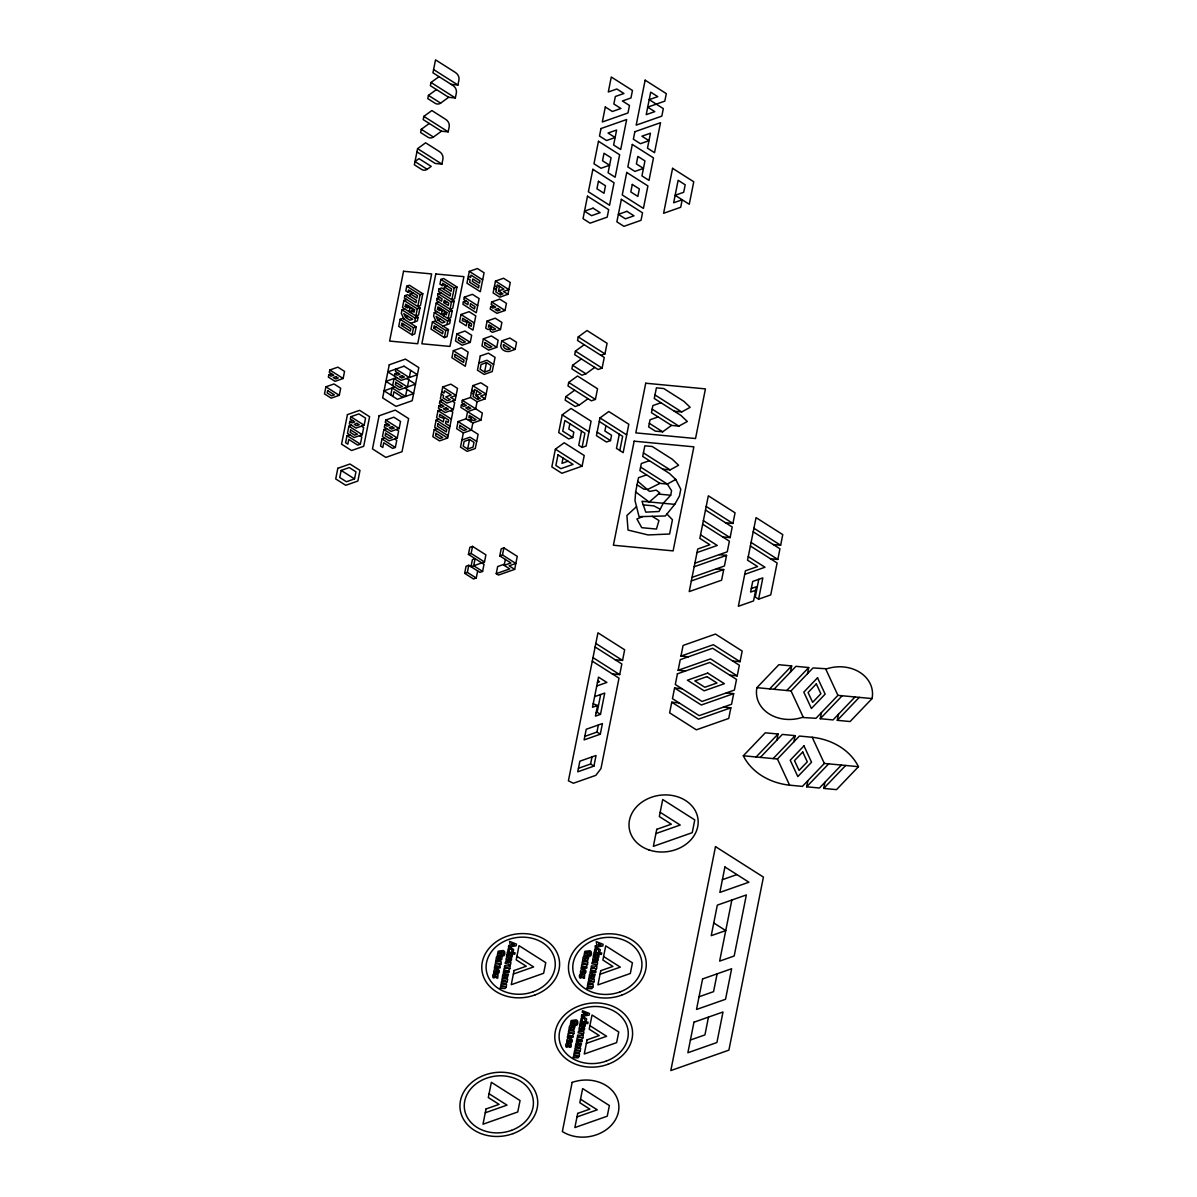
<?xml version="1.0" encoding="UTF-8"?>
<svg xmlns="http://www.w3.org/2000/svg" width="1197" height="1197" viewBox="0 0 1197 1197"><rect width="100%" height="100%" fill="white"/><g stroke="black" fill="none" stroke-linecap="round" stroke-linejoin="round"><path stroke-width="1.5" d="M646.575 474.88L638.48 477.723L635.637 491.907L635.009 500.6L639.063 516.655L665.352 515.967L674.734 504.371L679.432 496.067L680.779 489.259L675.766 479.443L669.437 473.428L642.714 456.446L644.839 445.808L652.23 446.496L672.265 459.244L678.594 465.259L670.14 469.882L662.764 469.179M499.822 959.201L499.598 956.717L497.997 956.134A1.661 1.362 -7.4 0 0 497.039 956.418A1.616 1.332 -7.4 0 0 496.441 957.106L495.932 960.278L500.137 960.637L501.723 959.56L502.097 956.882L500.765 956.762L499.852 959.216M325.913 386.811L324.492 393.903L331.18 398.152L339.275 395.309L340.681 388.217L334.008 383.968L325.913 386.811L339.275 395.309M328.831 374.736L328.367 377.1L335.04 381.349L343.135 378.491L344.556 371.399L337.868 367.15L329.774 370.008L329.31 372.372L333.768 375.2L331.06 376.142L328.831 374.736L331.539 373.778M349.719 434.706L347.01 435.648L345.604 442.755L347.818 444.162L348.776 439.434L357.679 445.104L360.372 444.147L361.793 437.055L359.564 435.633M351.604 425.249L348.896 426.192L347.489 433.284L354.162 437.533L362.257 434.691L363.679 427.598L361.449 426.177M349.838 421.464L349.374 423.828L356.048 428.077L364.142 425.234L365.564 418.142L358.876 413.893L350.781 416.736L350.317 419.1L354.776 421.928L352.068 422.885L349.838 421.464L352.546 420.521M341.175 470.421L339.753 477.513L346.427 481.748L354.521 478.905L355.943 471.813L349.27 467.563L341.175 470.421L354.521 478.905M429.289 123.471L421.269 129.306L420.626 132.538L428.077 137.281A4.219 3.456 -7.4 0 0 433.434 137.042L441.454 131.221L448.187 131.85L449.159 127.002A10.264 8.409 -7.4 0 0 445.553 119.251L431.863 110.558L423.843 116.378L423.199 119.61L441.454 131.221M416.945 151.869L435.199 163.465L441.917 164.109L442.89 159.261A10.264 8.409 -7.4 0 0 439.299 151.51L425.608 142.817L417.588 148.637L414.357 164.797L421.823 169.525A4.219 3.456 -7.4 0 0 427.179 169.301L431.189 166.383L419.01 158.647L415 161.565L427.179 169.301M436.456 89.566L428.436 95.386L427.793 98.618L435.259 103.361A4.219 3.456 -7.4 0 0 440.616 103.137L448.636 97.301L455.354 97.945L456.326 93.097A10.264 8.409 -7.4 0 0 452.735 85.346L432.955 72.778L435.528 59.85L455.309 72.419A10.264 8.409 -7.4 0 1 458.9 80.169L457.942 85.017L451.209 84.389M439.045 76.638L431.025 82.473L430.381 85.705L448.636 97.301M400.142 319.3L398.736 326.392L412.097 334.891L414.79 333.933L416.212 326.841L402.85 318.342L400.142 319.3L413.504 327.783L416.212 326.841M404.736 308.886L402.042 309.843L401.324 313.39L403.958 319.06M406.621 299.43L403.928 300.387L402.506 307.479L418.097 317.385L417.379 320.931L410.646 323.295M404.87 295.659L416.017 302.736L416.466 300.372L407.564 294.701L404.87 295.659L404.391 298.023L419.982 307.928L418.561 315.02L415.868 315.963L417.274 308.871L419.982 307.928M422.81 293.744L420.117 294.686L417.753 306.507L420.446 305.564L422.81 293.744L409.449 285.245L406.756 286.188L405.813 290.916L408.042 292.337L410.736 291.395M401.429 325.434L401.908 323.07L410.81 328.741L410.332 331.105L401.429 325.434L404.122 324.492M409.015 306.282L407.429 307.943L405.199 306.522L405.678 304.158L414.581 309.828L414.117 312.193L411.888 310.771M408.042 292.337L408.506 289.973L417.409 295.629L416.945 298.008L410.257 293.759L409.793 296.123M384.686 438.027L381.993 438.97L380.571 446.062L382.801 447.483L383.743 442.755L392.646 448.411L395.339 447.469L396.761 440.376L394.531 438.955M386.571 428.556L383.878 429.514L382.456 436.606L389.145 440.855L397.239 438.012L398.646 430.905L396.416 429.499M384.821 424.785L384.342 427.149L391.03 431.399L399.125 428.541L400.531 421.449L393.858 417.199L385.763 420.057L385.284 422.421L389.743 425.249L387.05 426.192L384.821 424.785L387.514 423.828M390.746 395.055L392.167 387.963L405.529 396.461L406.935 389.369M392.631 385.599L394.052 378.506L407.414 386.99L408.82 379.898M394.516 376.142L394.995 373.778L397.688 372.821M411.244 307.704L409.898 308.168L409.179 311.714L414.581 309.828M392.975 396.476L393.918 391.748L402.82 397.404M411.409 313.135L412.352 308.407M412.097 334.891L413.504 327.783M414.686 321.873L415.389 318.327L418.097 317.385M410.706 370.442L409.299 377.534L395.938 369.05L395.459 371.414L399.918 374.242L397.224 375.185L394.995 373.778M432.416 321.993L430.995 329.085L444.356 337.584L447.05 336.641L448.471 329.549L435.11 321.05L432.416 321.993L445.778 330.492L448.471 329.549M436.995 311.594L434.302 312.537L433.598 316.083L436.217 321.754M438.88 302.138L436.187 303.08L434.765 310.173L450.356 320.078L449.653 323.639L442.905 326.003M439.823 297.41L437.129 298.352L436.651 300.716L452.242 310.622L450.835 317.714L448.127 318.671L449.548 311.579L452.242 310.622M440.765 292.681L438.072 293.624L437.608 295.988L442.052 298.816L441.588 301.18L437.129 298.352M439.015 288.896L450.162 295.988L450.626 293.609L441.708 287.953L439.015 288.896L438.551 291.26L454.127 301.165L452.72 308.257L450.012 309.215L451.434 302.123L454.127 301.165M456.955 286.981L454.262 287.938L451.897 299.759L454.606 298.801L456.955 286.981L443.608 278.482L440.9 279.44L439.957 284.168L442.187 285.589L444.88 284.632M433.703 328.143L434.167 325.779L443.07 331.434L442.606 333.798L433.703 328.143L436.396 327.2M441.274 308.991L439.703 310.636L437.474 309.23L437.937 306.866L446.84 312.522L446.376 314.886L444.147 313.479M442.187 285.589L442.666 283.225L451.568 288.881L451.089 291.245L444.416 286.996L443.937 289.36M443.503 310.397L442.157 310.876L441.454 314.422L446.84 312.522M443.803 302.602L444.282 300.238L448.74 303.065L448.262 305.43L443.803 302.602L446.511 301.644M443.683 315.843L444.626 311.115M444.356 337.584L445.778 330.492M446.945 324.582L447.663 321.035L450.356 320.078M436.935 428.601L434.242 429.543L432.82 436.636L439.508 440.885L447.603 438.042L452.78 412.037L450.566 410.616M438.82 419.145L436.127 420.087L434.706 427.179L448.067 435.678M440.705 409.688L438.012 410.631L436.591 417.723L443.279 421.972L443.982 418.426L439.299 416.78L439.763 414.416L448.68 420.072L448.202 422.436L445.972 421.03L445.508 423.394L449.952 426.222M441.648 404.96L438.955 405.903L438.491 408.267L445.164 412.516L453.259 409.673L454.68 402.581L452.451 401.16M442.591 400.232L439.898 401.175L439.434 403.539L443.878 406.367L441.184 407.324L438.955 405.903M442.725 386.99L440.376 398.81L447.05 403.06L455.144 400.217L457.508 388.382L450.82 384.147L442.725 386.99L456.087 395.474L450.685 397.374L455.144 400.217M453.349 350.661L451.942 357.753L465.304 366.252L468.132 352.068L461.443 347.818L453.349 350.661L466.71 359.16M469.314 271.375L466.95 283.21L480.311 291.694L484.082 272.781L477.408 268.532L469.314 271.375L482.675 279.874M456.895 333.888L455.488 340.98L462.162 345.23L470.256 342.372L471.678 335.28L464.99 331.045L456.895 333.888L470.256 342.372M463.374 301.898L462.91 304.262L476.271 312.761L479.099 298.562L472.411 294.327L464.316 297.17L463.852 299.534L468.296 302.362L467.832 304.726L463.374 301.898L466.082 300.941M469.448 322.547L468.506 327.275L472.95 330.103L475.778 315.918L469.104 311.669L461.01 314.512L459.588 321.604L466.276 325.853L467.219 321.125M472.845 422.99L466.157 418.741L458.062 421.583L456.656 428.676L463.329 432.925L471.423 430.082L472.845 422.99L480.94 420.132L482.346 413.04L462.311 400.307L461.847 402.671L466.291 405.499L463.598 406.456L461.369 405.035L460.89 407.399L480.94 420.132M463.329 432.925L460.501 447.109L467.174 451.359L475.269 448.516L478.112 434.331L458.062 421.583M466.157 418.741L467.578 411.648L475.673 408.805L477.079 401.698L485.174 398.855L487.538 387.035L480.865 382.786L472.77 385.629L470.406 397.464L462.311 400.307M483.379 338.811L481.957 345.903L488.645 350.152L496.74 347.31L498.147 340.202L491.473 335.968L483.379 338.811L496.74 347.31M487.119 321.035L485.713 328.128L487.927 329.549L490.635 328.591L492.865 330.013L495.558 329.07L488.87 324.821L488.406 327.185L491.099 326.227L490.157 330.956L492.386 332.377L500.481 329.534L501.902 322.442L495.214 318.193L487.119 321.035L500.481 329.534M495.468 281.1L493.119 292.921L499.792 297.17L507.887 294.312L510.251 282.492L503.563 278.243L495.468 281.1L508.83 289.584L503.428 291.484L507.887 294.312M490.725 306.701L490.261 309.065L496.935 313.315L505.029 310.472L506.451 303.365L499.762 299.13L491.668 301.973L491.204 304.337L495.648 307.165L492.955 308.123L490.725 306.701L493.418 305.744M470.616 421.568L471.558 416.84L468.865 417.783L469.329 415.419L476.017 419.668L473.309 420.626L471.079 419.204L468.386 420.147M475.808 395.564L481.194 393.663L474.521 389.414L473.099 396.506L477.558 399.334L480.251 398.392L475.808 395.564L476.75 390.835M498.506 291.021L503.907 289.12L497.219 284.871L495.812 291.963L500.256 294.791L502.964 293.849L498.506 291.021L499.448 286.292M467.653 448.995L469.538 439.538L473.997 442.366L473.054 447.094L467.653 448.995L463.194 446.167L464.137 441.439L469.538 439.538M477.558 399.334L478.037 396.97M484.605 372.058L486.491 362.601L490.95 365.429L490.007 370.157L484.605 372.058L480.147 369.23L481.089 364.501L486.491 362.601M500.256 294.791L500.735 292.427M501.782 340.876L500.72 346.157A7.795 6.404 -7.4 0 0 509.114 351.499L515.144 349.374L516.55 342.282L509.877 338.033L501.782 340.876L515.144 349.374M477.678 570.954L476.256 578.046L473.563 578.989L464.66 573.333L466.067 566.241L468.76 565.283L479.892 572.361L482.6 571.418L484.007 564.326L468.431 554.406L469.837 547.313L472.546 546.371L485.892 554.869L484.486 561.962L470.99 566.705L472.411 559.612L475.104 558.655L473.698 565.747L482.6 571.418M464.66 573.333L467.354 572.375L468.76 565.283M468.431 554.406L471.124 553.463L472.546 546.371M505.343 559.448L504.176 565.358L510.91 562.979L499.777 555.902L501.199 548.81L503.892 547.867L517.254 556.366L514.665 569.368L498.476 575.054L496.246 573.647L497.653 566.555L504.401 564.176M499.777 555.902L502.486 554.959L503.892 547.867M555.378 449.174L551.847 466.905L561.872 473.279L582.101 466.157L584.226 455.518L564.191 442.77L555.378 449.174L582.101 466.157M581.562 431.129L578.735 445.314L582.071 447.439L586.126 446.017L591.079 421.179L571.029 408.446L562.231 414.835L558.7 432.566L568.71 438.94L572.764 437.518L573.827 432.192L568.814 429.02L569.877 423.693M574.68 390.207L565.867 396.611L565.164 400.157L575.188 406.531L579.228 405.095L588.026 398.706M568.695 382.427L567.991 385.973L591.378 400.83L595.418 399.409L597.542 388.771L577.508 376.023L568.695 382.427L595.418 399.409M581.383 358.905L572.585 365.309L571.867 368.856L581.892 375.215L585.932 373.793L594.744 367.404M584.211 344.721L575.413 351.11L574.695 354.671L598.081 369.529L602.121 368.107L604.246 357.469L577.538 340.472L578.241 336.926L587.039 330.537L607.074 343.285L604.964 353.923L600.909 355.344M563.024 458.032L561.962 463.344L568.036 461.204M582.071 447.439L584.899 433.254L564.864 420.506L562.74 431.144L572.764 437.518M619.313 434.197L616.47 448.381L623.158 452.631L628.814 424.262L608.779 411.529L599.981 417.918L596.435 435.648L606.46 442.022L610.5 440.601L611.562 435.274L604.889 431.025L605.951 425.713M619.822 450.506L622.649 436.321L599.263 421.464M593.203 703.731L597.557 705.497L595.433 716.135L600.49 714.355L604.739 693.078L594.61 696.639M596.136 712.589L597.153 712.23L600.685 694.499M578.435 768.279L590.585 764.015L592.006 756.908M584.809 736.364L596.959 732.085L598.365 724.993M593.921 766.125L596.046 755.487L579.857 761.187L577.732 771.826L593.921 766.125L590.585 764.015M600.296 734.21L602.42 723.572L586.231 729.257L584.106 739.911L600.296 734.21L596.959 732.085M612.325 673.911L619.702 674.614L621.827 663.976L595.118 646.993M615.153 659.727L622.545 660.43L624.654 649.791L597.946 632.809L568.41 780.818L573.378 783.242L595.852 775.342L600.954 768.609L618.999 678.16L592.276 661.178M674.734 504.371L641.981 501.259L645.796 512.151L659.023 511.508L663.243 503.279L670.679 495.229L671.577 490.74L667.313 484.067L640.59 467.084M679.148 702.908L671.756 702.205L669.632 712.843L696.355 729.826L728.734 718.439L730.858 707.801L723.467 707.113M681.976 688.724L674.584 688.021L672.46 698.659L699.183 715.641L731.562 704.255L733.686 693.617L726.295 692.913M685.507 670.978L678.13 670.29L680.255 659.652L712.634 648.265L739.342 665.248L737.217 675.886L729.841 675.183M688.35 656.794L680.958 656.091L683.083 645.452L715.462 634.066L742.17 651.063L740.06 661.702L732.669 660.998M716.33 568.859L723.721 569.548L721.596 580.201L689.218 591.587L697.716 549.019L709.851 544.755L699.841 538.381L708.325 495.812L735.048 512.81L732.923 523.448L725.532 522.745M719.158 554.66L726.549 555.363L724.424 566.001L692.046 577.388M722.704 536.929L730.095 537.633L732.205 526.994L705.497 510.012M758.793 579.303L755.247 597.049L758.599 599.173L770.733 594.894L777.107 562.979L750.384 545.997M758.599 599.173L762.833 577.882L752.718 581.443L750.594 592.081L755.651 590.301M770.419 558.73L777.811 559.433L779.935 548.795L753.212 531.797M773.247 544.545L780.639 545.248L782.763 534.61L756.04 517.613L747.556 560.181L757.581 566.54L745.432 570.819L738.354 606.28L753.541 600.939L756.369 586.754L751.312 588.535M708.489 1017.091L704.928 1034.911L690.415 1040.013M717.123 973.834L713.562 991.655L699.048 996.757M731.846 900.039L719.651 961.116L734.18 955.999L746.359 894.937L717.317 905.141L711.227 935.68L725.741 930.578L713.771 922.962M776.853 740.165L778.08 734.015L765.287 732.803L743.322 755.771A62.259 51.067 -7.4 0 0 788.539 785.067L802.394 786.399L824.344 763.447L858.473 766.678L836.508 789.631L823.716 788.419L824.942 782.284M790.439 672.071L791.666 665.921L778.858 664.709L756.908 687.662A34.683 28.444 -7.4 0 0 802.11 717.452L815.98 718.305L837.93 695.352L872.059 698.584L850.094 721.537L837.302 720.325L838.528 714.175M793.91 741.781L795.137 735.646L782.344 734.419L760.379 757.387M807.496 673.687L808.723 667.537L795.93 666.325L773.965 689.292M841.416 765.063L819.451 788.015L806.658 786.803L807.885 780.668M855.002 696.968L833.037 719.921L820.244 718.709L821.471 712.559M769.701 688.888L791.666 665.921M786.758 690.504L808.723 667.537M756.908 687.662L791.022 690.908L812.987 667.941L826.843 668.794A34.683 28.444 -7.4 0 1 872.059 698.584M756.115 756.983L778.08 734.015M773.172 758.599L795.137 735.646M743.322 755.771L777.437 759.003L799.401 736.05L813.242 737.382A62.259 51.067 -7.4 0 1 858.444 766.693M820.244 718.709L842.194 695.756M837.302 720.325L859.266 697.372M806.658 786.803L828.623 763.851M823.716 788.419L845.681 765.467M636.52 506.615L626.899 515.503L628.036 530.076L648.071 534.939L669.602 534.012L672.445 519.752L666.924 514.007M658.126 416.93L650.031 419.773L648.624 426.865L655.298 431.115L662.689 431.818L671.487 425.414L678.879 426.117L687.317 421.494L681.003 415.479L654.28 398.496L656.405 387.843L663.796 388.546L683.831 401.294L690.16 407.309L681.706 411.933L674.315 411.229M675.766 479.443L667.313 484.067L659.921 483.364L639.886 470.63L641.308 463.538L649.402 460.695M659.921 483.364L647.712 489.438L643.732 489.064L637.058 484.815M642.759 516.565L636.909 518.959L641.757 527.682L656.465 529.074L658.948 520.515L652.2 516.311M410.257 293.759L412.965 292.801M444.416 286.996L447.109 286.053M405.199 306.522L407.908 305.579M405.544 317.4L410.002 320.227L412.696 319.285L403.793 313.614L405.544 317.4L408.237 316.457M437.474 309.23L440.167 308.272M437.803 320.108L442.262 322.936L444.955 321.978L436.052 316.322L437.803 320.108L440.511 319.15M396.746 377.549L385.958 381.349L399.319 389.848L415.509 384.147L406.591 378.491M394.86 387.02L384.072 390.806L397.434 399.304L413.608 393.604L404.706 387.948M478.875 363.08L486.97 360.237L493.643 364.487M461.369 405.035L464.062 404.092M461.922 440.017L470.017 437.174L476.69 441.424M660.953 402.731L652.859 405.588L651.452 412.681L671.487 425.414M496.246 573.647L509.742 568.904L504.176 565.358M696.998 552.565L717.242 545.443L700.544 534.835M694.873 563.203L727.252 551.817L729.377 541.179L702.669 524.196M694.17 566.75L726.549 555.363M691.342 580.934L723.721 569.548M744.729 574.365L764.958 567.243L748.26 556.635M597.453 682.44L599.473 681.736L597.797 680.674M680.958 656.091L713.337 644.704L740.06 661.702M596.734 685.986L606.864 682.44L598.515 677.128L592.5 707.277L597.557 705.497M678.13 670.29L710.509 658.904L737.217 675.886M733.686 693.617L701.307 705.003L674.584 688.021M730.858 707.801L698.479 719.188L671.756 702.205M655.926 833.561L680.21 825.032L660.16 812.284M722.39 879.69L736.918 874.588M513.378 974.044L533.623 966.937L516.924 956.313M600.056 974.238L620.3 967.116L603.602 956.508M586.38 1043.38L606.61 1036.273L589.912 1025.649M485.264 1112.776L507.004 1105.13L489.064 1093.729M576.999 1116.936L597.243 1109.828L580.53 1099.205M658.44 494.077L670.679 495.229M643.253 504.88L653.861 505.882L660.205 509.204M433.598 69.546L457.942 85.017M431.025 82.473L455.354 97.945M428.436 95.386L440.616 103.137M423.843 116.378L448.187 131.85M421.269 129.306L433.434 137.042M417.588 148.637L441.917 164.109M578.241 336.926L604.964 353.923M494.526 285.829L496.755 287.235M494.062 288.193L496.276 289.599M468.371 276.103L470.601 277.524L471.064 275.16L479.982 280.816L479.503 283.18L472.83 278.946L472.351 281.31L479.024 285.559L478.576 287.923L469.658 282.253L470.122 279.889L467.892 278.467M654.983 394.95L681.706 411.933M575.413 351.11L602.121 368.107M491.668 301.973L505.029 310.472M652.156 409.135L678.879 426.117M440.9 279.44L454.262 287.938M572.585 365.309L585.932 373.793M464.316 297.17L477.678 305.654M649.328 423.319L662.689 431.818M438.072 293.624L451.434 302.123M461.01 314.512L474.371 323.01M466.98 322.307L462.296 320.661L462.76 318.297L471.663 323.953L471.199 326.317L468.97 324.911M436.187 303.08L449.548 311.579M406.756 286.188L420.117 294.686M439.927 309.454L442.157 310.876M434.302 312.537L447.663 321.035M599.981 417.918L626.689 434.9M565.867 396.611L579.228 405.095M403.928 300.387L417.274 308.871M643.432 452.9L670.14 469.882M407.668 306.761L409.898 308.168M753.93 528.251L780.639 545.248M597.138 432.102L610.5 440.601M402.042 309.843L415.389 318.327M562.231 414.835L588.954 431.818M706.2 506.466L732.923 523.448M751.088 542.436L777.811 559.433M703.372 520.65L730.095 537.633M472.77 385.629L486.132 394.127L480.73 396.027L485.174 398.855M471.827 390.372L474.042 391.778M471.349 392.736L473.578 394.142M470.406 397.464L477.079 401.698M441.783 391.718L444.012 393.125L444.491 390.761L451.164 395.01L445.763 396.91L450.222 399.738L447.528 400.696L443.07 397.868L443.548 395.489L441.319 394.082M439.898 401.175L453.259 409.673M438.012 410.631L451.374 419.13M436.127 420.087L449.488 428.586M434.242 429.543L447.603 438.042M329.774 370.008L343.135 378.491M385.763 420.057L399.125 428.541M383.878 429.514L397.239 438.012M350.781 416.736L364.142 425.234M381.993 438.97L395.339 447.469M348.896 426.192L362.257 434.691M347.01 435.648L360.372 444.147M502.486 554.959L515.832 563.458L509.099 565.822L514.665 569.368M471.124 553.463L484.486 561.962M595.822 643.447L622.545 660.43M467.354 572.375L476.256 578.046M592.994 657.632L619.702 674.614M597.153 712.23L600.49 714.355M635.637 491.907L649.178 502.082L659.786 492.91L656.225 490.127L649.522 491.413L637.762 481.269M825.78 669.153L837.93 695.352M791.022 690.908L803.187 717.093M812.194 737.262L824.344 763.447M777.437 759.003L789.601 785.187M507.304 974.867C506.256 979.026 507.049 972.802 504.401 973.43A1.661 1.362 -7.4 0 0 503.458 973.73A1.616 1.332 -7.4 0 0 502.845 974.403L502.336 977.575L507.319 977.74L508.501 974.193L507.169 974.059L507.304 974.867M573.887 1026.906C572.854 1031.066 573.647 1024.841 570.999 1025.47A1.661 1.362 -7.4 0 0 570.041 1025.754A1.616 1.332 -7.4 0 0 569.443 1026.442L568.934 1029.615L573.902 1029.779L575.099 1026.218L573.767 1026.098L573.887 1026.906M580.291 1044.203C579.258 1048.363 580.051 1042.138 577.403 1042.767A1.661 1.362 -7.4 0 0 576.445 1043.066A1.616 1.332 -7.4 0 0 575.847 1043.739L575.338 1046.911L580.321 1047.076L581.503 1043.53L580.171 1043.395L580.291 1044.203M587.577 957.765C586.53 961.924 587.323 955.7 584.675 956.328A1.661 1.362 -7.4 0 0 583.732 956.612A1.616 1.332 -7.4 0 0 583.119 957.286L582.61 960.473L587.592 960.637L588.774 957.076L587.443 956.957L587.577 957.765M593.981 975.061C592.934 979.221 593.727 972.996 591.094 973.625A1.661 1.362 -7.4 0 0 590.136 973.924A1.616 1.332 -7.4 0 0 589.523 974.597L589.014 977.769L593.996 977.934L595.178 974.373L593.847 974.253L593.981 975.061M508.92 964.333C508.89 967.311 510.88 964.183 510.655 964.004L510.939 962.568L505.433 962.059L505.149 963.48L508.92 964.333M581.922 1033.669C581.802 1036.707 583.882 1033.55 583.657 1033.34L583.941 1031.919L578.435 1031.395L578.151 1032.816L581.922 1033.669M595.597 964.513C595.567 967.505 597.557 964.363 597.333 964.198L597.617 962.762L592.111 962.253L591.827 963.675L595.597 964.513M508.934 950.059L509.309 951.555L507.842 951.42L508.082 948.877L510.401 947.575L513.543 949.43A4.16 3.411 -7.4 0 1 513.259 951.151C511.104 954.084 512.84 946.019 508.934 950.059M581.937 1019.395L582.311 1020.891L580.844 1020.757L581.084 1018.213L583.403 1016.911L586.545 1018.767A4.16 3.411 -7.4 0 1 586.261 1020.487C584.091 1023.42 585.842 1015.355 581.937 1019.395M595.612 950.253L595.986 951.75L594.52 951.615L594.759 949.071L597.079 947.77L600.221 949.625A4.16 3.411 -7.4 0 1 599.936 951.346C597.782 954.278 599.517 946.214 595.612 950.253M500.84 964.273L499.613 965.784L500.286 967.011A1.87 1.526 -7.4 0 1 500.032 967.954L494.346 968.238L494.63 966.802L498.984 966.563L494.885 965.5L495.169 964.064L499.523 963.824L495.438 962.762L495.723 961.326L501.229 961.849L500.84 964.273M509.832 968.627L508.605 970.124L509.279 971.351A1.87 1.526 -7.4 0 1 509.024 972.293L503.339 972.577L503.623 971.141L507.977 970.917L503.877 969.839L504.161 968.403L508.516 968.164L504.431 967.101L504.715 965.68L510.221 966.188L509.832 968.627M573.842 1033.61L572.615 1035.121L573.288 1036.348A1.87 1.526 -7.4 0 1 573.034 1037.29L567.333 1037.575L567.617 1036.138L571.986 1035.899L567.887 1034.836L568.171 1033.4L572.525 1033.161L568.425 1032.098L568.71 1030.662L574.216 1031.186L573.842 1033.61M582.834 1037.964L581.607 1039.46L582.281 1040.687A1.87 1.526 -7.4 0 1 582.026 1041.629L576.326 1041.914L576.61 1040.477L580.979 1040.253L576.879 1039.176L577.163 1037.739L581.518 1037.5L577.418 1036.437L577.702 1035.016L583.208 1035.525L582.834 1037.964M587.518 964.468L586.306 965.979L586.964 967.206A1.87 1.526 -7.4 0 1 586.71 968.149L581.024 968.433L581.308 966.996L585.662 966.757L581.562 965.695L581.847 964.258L586.216 964.019L582.116 962.957L582.4 961.52L587.907 962.044L587.518 964.468M596.51 968.807L595.298 970.318L595.956 971.545A1.87 1.526 -7.4 0 1 595.702 972.488L590.016 972.772L590.301 971.336L594.655 971.096L590.555 970.034L590.839 968.597L595.208 968.358L591.109 967.296L591.393 965.859L596.899 966.383L596.51 968.807M494.72 971.889C494.331 977.066 491.847 967.76 496.92 969.211C501.064 969.166 499.314 975.316 495.708 973.745L496.336 970.617L494.72 971.889M507.019 959.695C506.615 964.872 504.132 955.565 509.204 957.016C513.348 956.972 511.613 963.121 508.007 961.55L508.635 958.423L507.019 959.695M567.722 1041.225C567.333 1046.402 564.834 1037.096 569.922 1038.547C574.066 1038.502 572.316 1044.652 568.71 1043.081L569.338 1039.954L567.722 1041.225M581.398 972.084C581.009 977.261 578.525 967.954 583.597 969.405C587.742 969.361 586.006 975.51 582.385 973.939L583.014 970.812L581.398 972.084M580.021 1029.031C579.617 1034.208 577.134 1024.901 582.206 1026.353C586.35 1026.308 584.615 1032.457 581.009 1030.886L581.622 1027.759L580.021 1029.031M593.697 959.889C593.233 964.947 590.884 955.73 595.882 957.211C600.041 957.166 598.291 963.316 594.685 961.745L595.313 958.617L593.697 959.889M498.835 958.513C496.516 960.817 497.952 955.64 498.835 958.513M505.239 975.809C502.92 978.129 504.356 972.937 505.239 975.809M506.181 986.971L505.074 988.513L500.196 988.273L500.496 986.837L504.85 986.537L500.78 985.4L501.064 983.979L506.57 984.503L506.181 986.971M507.244 981.63L506.136 983.171L501.274 982.917L501.558 981.48L505.927 981.196L501.842 980.059L502.127 978.637L507.633 979.161L507.244 981.63M571.837 1027.849C569.518 1030.153 570.954 1024.976 571.837 1027.849M578.241 1045.146C575.922 1047.465 577.358 1042.273 578.241 1045.146M579.168 1056.308L578.076 1057.849L573.198 1057.609L573.483 1056.173L577.852 1055.874L573.767 1054.737L574.051 1053.315L579.557 1053.839L579.168 1056.308M585.513 958.707C583.193 961.011 584.63 955.834 585.513 958.707M580.246 1050.966L579.139 1052.507L574.261 1052.253L574.56 1050.816L578.929 1050.532L574.844 1049.395L575.129 1047.974L580.635 1048.497L580.246 1050.966M591.917 976.004C589.597 978.323 591.034 973.131 591.917 976.004M592.859 987.166L591.752 988.707L586.889 988.453L587.173 987.031L591.542 986.732L587.458 985.595L587.742 984.173L593.248 984.697L592.859 987.166M593.921 981.824L592.814 983.365L587.951 983.111L588.236 981.675L592.605 981.39L588.52 980.253L588.804 978.832L594.311 979.341L593.921 981.824M497.264 976.288L496.351 977.919L497.728 978.158L497.982 974.732L495.947 974.508L494.196 976.557L494.945 974.104L493.493 973.969A4.923 4.025 -7.4 0 0 492.715 975.63L492.925 977.321A1.691 1.377 -7.4 0 0 493.763 977.949L497.264 976.288M570.266 1045.624L569.323 1047.375L571.134 1046.851L571.193 1044.338L568.949 1043.844L567.198 1045.894L567.947 1043.44L566.495 1043.305A4.923 4.025 -7.4 0 0 565.702 1044.966L565.927 1046.657A1.691 1.377 -7.4 0 0 566.765 1047.3L570.266 1045.624M583.941 976.483L583.029 978.114L584.405 978.353L584.66 974.927L582.625 974.687L580.889 976.752L581.622 974.298L580.171 974.163A4.923 4.025 -7.4 0 0 579.393 975.824L579.602 977.515A1.691 1.377 -7.4 0 0 580.455 978.144L583.941 976.483M503.458 953.425L502.022 955.73L503.728 955.879A5.372 4.399 -7.4 0 0 504.82 953.725L504.61 951.81A3.396 2.798 -7.4 0 0 503.174 950.538L498.161 951.196L497.339 955.311L500.945 955.64L501.468 952.992L500.107 952.857L499.867 954.039C495.558 953.381 503.309 949.565 503.458 953.425M576.445 1022.762L575.009 1025.066L576.73 1025.216A5.372 4.399 -7.4 0 0 577.822 1023.061L577.612 1021.146A3.396 2.798 -7.4 0 0 576.176 1019.889L571.149 1020.532L570.341 1024.647L573.932 1024.976L574.47 1022.328L573.094 1022.193L572.869 1023.375C568.545 1022.717 576.311 1018.901 576.445 1022.762M590.136 953.62L588.7 955.909L590.405 956.074A5.372 4.399 -7.4 0 0 591.498 953.919L591.288 951.989A3.396 2.798 -7.4 0 0 589.852 950.732L584.839 951.376L584.031 955.49L587.622 955.834L588.146 953.186L586.784 953.051L586.545 954.233C582.236 953.575 589.986 949.76 590.136 953.62M327.664 390.596L327.2 392.96L331.644 395.788L334.352 394.845L327.664 390.596M347.444 414.611L341.549 444.177L351.574 450.536L363.708 446.272L369.604 416.721L359.594 410.347L347.444 414.611M337.823 468.296L335.714 478.935L345.724 485.294L357.873 481.029L359.983 470.391L349.973 464.017L337.823 468.296M350.661 429.977L350.182 432.341L354.641 435.169L357.334 434.227L350.661 429.977M403.539 271.27L389.609 341.07L417.723 343.734L431.638 273.933L403.539 271.27M379.075 415.808L372.476 448.905L385.838 457.404L402.027 451.703L408.626 418.606L395.264 410.107L379.075 415.808M389.249 364.801L382.651 397.898L396.012 406.396L412.202 400.696L418.8 367.599L405.439 359.1L389.249 364.801M385.629 433.284L385.15 435.663L389.609 438.491L392.302 437.533L385.629 433.284M395.803 382.277L395.339 384.641L399.783 387.484L402.476 386.526L395.803 382.277M435.798 273.978L421.868 343.778L449.982 346.442L463.912 276.642L435.798 273.978M435.992 433.329L435.528 435.693L439.972 438.521L442.681 437.578L435.992 433.329M437.878 423.873L437.414 426.237L446.316 431.893L446.78 429.528L437.878 423.873M455.114 354.447L454.636 356.811L463.538 362.467L464.017 360.102L455.114 354.447M458.66 337.659L458.182 340.023L462.641 342.866L465.334 341.908L458.66 337.659M470.526 303.784L470.062 306.148L474.506 308.976L474.985 306.612L470.526 303.784M459.828 425.369L459.349 427.733L463.808 430.561L466.501 429.618L459.828 425.369M480.281 355.988L477.453 370.172L484.127 374.422L492.221 371.579L495.064 357.379L488.376 353.145L480.281 355.988M485.129 342.581L484.665 344.96L489.109 347.788L491.817 346.831L485.129 342.581M503.533 344.661L503.294 345.843A5.207 4.279 -7.4 0 0 508.86 349.389L510.206 348.911L503.533 344.661M587.503 196.188L583.029 218.677L590.076 223.166L607.193 217.151L608.689 209.655L587.503 196.188M592.874 169.301L588.385 191.789L609.557 205.241L614.046 182.767L592.874 169.301M598.47 141.276L593.981 163.765L601.029 168.253L609.587 165.246L602.525 160.757L604.021 153.261L611.083 157.75L608.091 172.742L615.153 177.231L619.642 154.742L598.47 141.276M600.999 128.543L599.502 136.039L606.565 140.528L615.123 137.52L608.061 133.032L616.62 130.024L613.627 145.017L620.689 149.505L626.659 119.52L600.999 128.543M605.308 106.997L602.315 121.989L627.976 112.967L629.472 105.471L622.41 100.982L630.969 97.974L632.465 90.478L611.278 77.012L608.3 92.004L616.844 88.997L623.906 93.486L615.348 96.493L613.852 103.989L620.914 108.478L612.355 111.486L605.308 106.997M598.44 181.286L596.944 188.782L604.006 193.271L605.487 185.774L598.44 181.286M558.011 454.845L555.887 465.483L560.899 468.67L573.049 464.391L558.011 454.845M621.363 199.345L616.874 221.834L623.936 226.323L641.038 220.308L642.535 212.812L621.363 199.345M626.734 172.458L622.245 194.946L643.417 208.413L647.906 185.924L626.734 172.458M632.315 144.448L627.841 166.922L634.889 171.41L643.447 168.403L636.385 163.914L637.881 156.418L644.944 160.907L641.951 175.899L649.013 180.388L653.487 157.899L632.315 144.448M634.859 131.715L633.363 139.211L640.425 143.7L648.983 140.677L641.921 136.204L650.465 133.196L647.487 148.174L654.535 152.662L660.52 122.693L634.859 131.715M645.138 80.169L636.176 125.146L661.836 116.124L663.318 108.628L649.208 99.65L657.766 96.643L650.704 92.154L646.215 114.643L654.774 111.635L647.712 107.146L664.814 101.132L666.31 93.635L645.138 80.169M632.3 184.443L630.804 191.939L637.851 196.428L639.348 188.931L632.3 184.443M497.368 970.707C495.648 974.223 500.062 971.336 497.368 970.707M506.855 954.952L506.511 956.642L509.982 955.221L512.047 957.046L512.376 955.371L510.491 953.814L514.77 954.218L515.054 952.782L507.423 952.064L507.139 953.485L509.488 953.934L506.855 954.952M508.725 945.57L508.411 947.141L516.116 945.78L516.446 944.119L509.563 941.381L510.281 945.331L508.725 945.57M511.927 943.879L511.673 945.121L514.201 944.732L511.927 943.879M509.668 958.513C507.932 962.029 512.346 959.141 509.668 958.513M672.579 168.328L663.602 213.29L680.704 207.276L682.2 199.779L673.657 202.787L678.13 180.298L685.193 184.787L683.696 192.283L675.153 195.291L689.263 204.268L693.751 181.779L672.579 168.328M486.027 1108.961L482.99 1124.207L517.762 1111.968L520.052 1100.537L491.354 1082.297L488.301 1097.529L499.074 1104.367L486.027 1108.961M514.082 970.498L511.254 984.682L543.633 973.296L545.757 962.657L519.034 945.675L516.206 959.859L526.231 966.233L514.082 970.498M634.156 441.184L613.403 545.234L673.118 550.889L693.871 446.84L634.156 441.184M645.722 383.22L635.816 432.88L695.532 438.536L705.437 388.89L645.722 383.22M584.046 970.902C582.326 974.418 586.739 971.53 584.046 970.902M570.37 1040.043C568.65 1043.56 573.064 1040.672 570.37 1040.043M593.532 955.146L593.188 956.837L596.66 955.415L598.724 957.241L599.054 955.565L597.168 954.009L601.448 954.413L601.732 952.977L594.101 952.258L593.817 953.68L596.166 954.129L593.532 955.146M595.403 945.765L595.089 947.336L602.794 945.974L603.123 944.313L596.241 941.575L596.959 945.525L595.403 945.765M579.842 1024.288L579.513 1025.979L582.984 1024.557L585.034 1026.383L585.378 1024.707L583.493 1023.151L587.772 1023.555L588.056 1022.118L580.425 1021.4L580.141 1022.837L582.49 1023.27L579.842 1024.288M581.712 1014.906L581.413 1016.477L589.119 1015.116L589.448 1013.455L582.55 1010.717L582.251 1012.243L583.672 1012.767L583.283 1014.667L581.712 1014.906M584.929 1013.216L584.675 1014.458L587.203 1014.068L584.929 1013.216M598.605 944.074L598.35 945.316L600.894 944.927L598.605 944.074M596.345 958.707C594.61 962.223 599.039 959.336 596.345 958.707M582.67 1027.849C580.934 1031.365 585.348 1028.477 582.67 1027.849M572.151 1082.417L562.351 1131.539L563.233 1132.093A34.683 28.444 -7.4 0 0 618.43 1111.833A34.683 28.444 -7.4 0 0 573.213 1082.043L572.151 1082.417M587.084 1039.834L584.256 1054.018L616.635 1042.632L618.759 1031.994L592.036 1015.011L589.208 1029.196L599.233 1035.57L587.084 1039.834M600.759 970.692L597.931 984.877L630.31 973.49L632.435 962.852L605.712 945.869L602.884 960.054L612.909 966.428L600.759 970.692M577.702 1113.39L574.874 1127.574L607.253 1116.188L609.378 1105.549L582.655 1088.567L579.827 1102.751L589.852 1109.125L577.702 1113.39M677.412 673.836L675.303 684.475L702.011 701.457L734.389 690.071L736.514 679.432L709.791 662.45L677.412 673.836M656.764 829.312L653.367 846.339L692.225 832.678L694.769 819.9L662.719 799.521L659.323 816.549L671.337 824.194L656.764 829.312M715.492 846.623L670.814 1070.567L728.898 1050.143L763.417 877.102L715.492 846.623M693.961 1022.208L687.871 1052.732L716.913 1042.527L723.003 1011.989L693.961 1022.208M702.594 978.937L696.504 1009.475L725.547 999.271L731.636 968.732L702.594 978.937M724.933 866.972L719.861 892.423L748.903 882.204L724.933 866.972M817.536 677.771L803.815 692.12L811.416 708.489L825.137 694.14L817.536 677.771M816.324 683.906L808.08 692.524L812.643 702.34L820.873 693.736L816.324 683.906M803.965 745.866L790.229 760.215L797.83 776.584L811.551 762.235L803.965 745.866M802.738 752L794.494 760.619L799.057 770.434L807.287 761.831L802.738 752M593.069 208.173L584.525 211.181L591.572 215.669L600.131 212.662L593.069 208.173M626.929 211.33L618.37 214.338L625.433 218.827L633.991 215.819L626.929 211.33M497.877 308.587L495.184 309.529L497.398 310.951L500.107 309.993L497.877 308.587M335.983 376.621L333.29 377.564L335.519 378.985L338.212 378.028L335.983 376.621M404.032 366.192L387.843 371.893L401.204 380.392L417.394 374.691L404.032 366.192M402.147 375.663L399.439 376.606L401.668 378.028L404.377 377.07L402.147 375.663M356.99 423.349L354.297 424.307L356.526 425.713L359.22 424.77L356.99 423.349M391.973 426.671L389.264 427.613L391.494 429.035L394.187 428.077L391.973 426.671M446.107 407.788L443.414 408.731L445.643 410.152L448.336 409.194L446.107 407.788M468.521 406.92L465.828 407.863L468.042 409.284L470.75 408.327L468.521 406.92M707.681 673.088L687.437 680.195L704.135 690.819L724.38 683.696L707.681 673.088M706.963 676.634L694.829 680.898L704.838 687.273L716.988 683.008L706.963 676.634M533.368 991.7L531.782 992.253A34.683 28.444 -7.4 0 1 486.566 962.478A34.683 28.444 -7.4 0 1 541.762 942.204L543.079 943.027A34.683 28.444 -7.4 0 1 533.368 991.7M534.954 994.961L533.174 995.575A39.022 32.005 -7.4 0 1 482.301 962.074A39.022 32.005 -7.4 0 1 544.396 939.271L545.892 940.199A39.022 32.005 -7.4 0 1 534.954 994.961M620.046 991.894L618.46 992.448A34.683 28.444 -7.4 0 1 573.243 962.672A34.683 28.444 -7.4 0 1 628.44 942.398L629.757 943.221A34.683 28.444 -7.4 0 1 620.046 991.894M621.647 995.156L619.851 995.769A39.022 32.005 -7.4 0 1 568.979 962.253A39.022 32.005 -7.4 0 1 631.073 939.465L632.57 940.393A39.022 32.005 -7.4 0 1 621.647 995.156M606.37 1061.036L604.784 1061.589A34.683 28.444 -7.4 0 1 559.568 1031.814A34.683 28.444 -7.4 0 1 614.764 1011.54L616.081 1012.363A34.683 28.444 -7.4 0 1 606.37 1061.036M607.956 1064.298L606.161 1064.911A39.022 32.005 -7.4 0 1 555.303 1031.41A39.022 32.005 -7.4 0 1 617.398 1008.607L618.879 1009.535A39.022 32.005 -7.4 0 1 607.956 1064.298M511.523 1130.357L509.922 1130.896A34.683 28.444 -7.4 0 1 464.72 1101.12A34.683 28.444 -7.4 0 1 519.917 1080.846L521.234 1081.684A34.683 28.444 -7.4 0 1 511.523 1130.357M513.109 1133.604L511.314 1134.217A39.022 32.005 -7.4 0 1 460.456 1100.716A39.022 32.005 -7.4 0 1 522.55 1077.913L524.032 1078.841A39.022 32.005 -7.4 0 1 513.109 1133.604M648.774 849.855A34.683 28.444 -7.4 0 0 698.06 819.691A34.683 28.444 -7.4 0 0 643.926 800.823A34.683 28.444 -7.4 0 0 648.774 849.855"/></g></svg>
